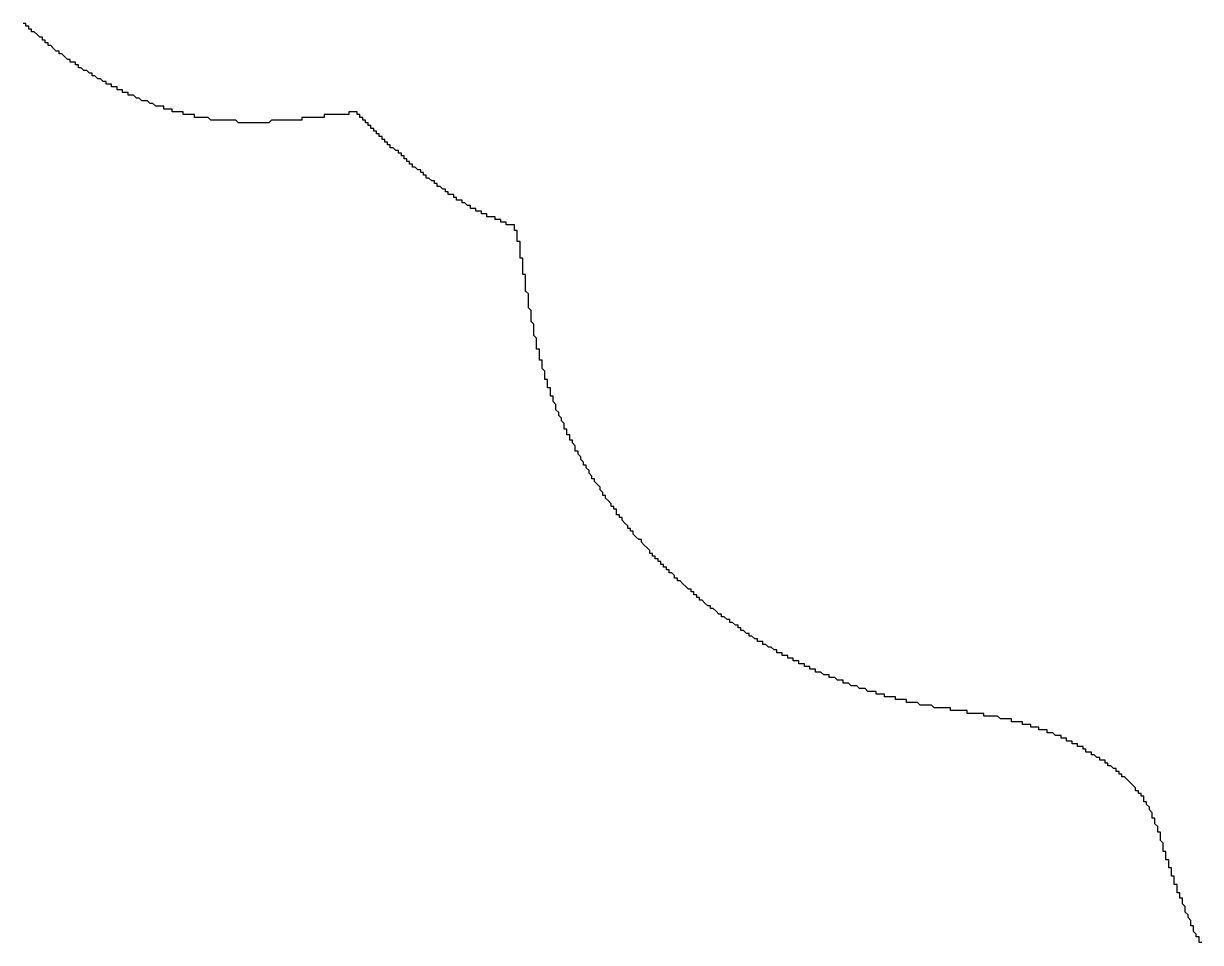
# Model space of a CAD drawing. Header units: millimetres. Extents: x 289 to 9778, y -894 to 6380.
# Drawn here: x 7134.431 to 7138.695, y -370.583 to -367.253 of the extents above; entities that cross this region are included whole.
import ezdxf

# ---------------------------------------------------------------- set-up
doc = ezdxf.new("R2010")
doc.units = ezdxf.units.MM

msp = doc.modelspace()

# ---------------------------------------------------------------- linework, layer by layer
for points in [[(7135.6401, -367.5725, 0), (7135.6301, -367.5725, 0), (7135.6301, -367.5725, 0), (7135.6301, -367.5725, 0), (7135.6301, -367.5725, 0), (7135.6301, -367.5725, 0), (7135.6301, -367.5725, 0), (7135.6301, -367.5725, 0), (7135.6301, -367.5725, 0), (7135.6301, -367.5725, 0), (7135.6301, -367.5725, 0), (7135.6301, -367.5725, 0), (7135.6301, -367.5725, 0), (7135.6301, -367.5725, 0), (7135.6301, -367.5725, 0), (7135.6301, -367.5725, 0), (7135.6201, -367.5725, 0), (7135.6201, -367.5725, 0), (7135.6201, -367.5725, 0), (7135.6201, -367.5725, 0), (7135.6201, -367.5725, 0), (7135.6201, -367.5725, 0), (7135.6201, -367.5725, 0), (7135.6201, -367.5725, 0), (7135.6201, -367.5725, 0), (7135.6101, -367.5725, 0), (7135.6101, -367.5725, 0), (7135.6101, -367.5825, 0), (7135.6101, -367.5825, 0), (7135.6101, -367.5825, 0), (7135.6101, -367.5825, 0), (7135.6101, -367.5825, 0), (7135.6001, -367.5825, 0), (7135.6001, -367.5825, 0), (7135.6001, -367.5825, 0), (7135.6001, -367.5825, 0), (7135.6001, -367.5825, 0), (7135.6001, -367.5825, 0), (7135.5901, -367.5825, 0), (7135.5901, -367.5825, 0), (7135.5901, -367.5825, 0), (7135.5901, -367.5825, 0), (7135.5901, -367.5825, 0), (7135.5801, -367.5825, 0), (7135.5801, -367.5825, 0), (7135.5801, -367.5825, 0), (7135.5801, -367.5825, 0), (7135.5701, -367.5825, 0), (7135.5701, -367.5825, 0), (7135.5701, -367.5825, 0), (7135.5701, -367.5825, 0), (7135.5601, -367.5825, 0), (7135.5601, -367.5825, 0), (7135.5601, -367.5825, 0), (7135.5601, -367.5825, 0), (7135.5501, -367.5825, 0), (7135.5501, -367.5825, 0), (7135.5501, -367.5825, 0), (7135.5501, -367.5825, 0), (7135.5401, -367.5825, 0), (7135.5401, -367.5825, 0), (7135.5401, -367.5825, 0), (7135.5401, -367.5825, 0), (7135.5301, -367.5825, 0), (7135.5301, -367.5825, 0), (7135.5301, -367.5825, 0), (7135.5301, -367.5825, 0), (7135.5201, -367.5825, 0), (7135.5201, -367.5925, 0), (7135.5201, -367.5925, 0), (7135.5101, -367.5925, 0), (7135.5101, -367.5925, 0), (7135.5101, -367.5925, 0), (7135.5001, -367.5925, 0), (7135.5001, -367.5925, 0), (7135.5001, -367.5925, 0), (7135.5001, -367.5925, 0), (7135.4901, -367.5925, 0), (7135.4901, -367.5925, 0), (7135.4901, -367.5925, 0), (7135.4801, -367.5925, 0), (7135.4801, -367.5925, 0), (7135.4801, -367.5925, 0), (7135.4701, -367.5925, 0), (7135.4701, -367.5925, 0), (7135.4701, -367.5925, 0), (7135.4601, -367.5925, 0), (7135.4601, -367.5925, 0), (7135.4601, -367.5925, 0), (7135.4501, -367.5925, 0), (7135.4501, -367.5925, 0), (7135.4501, -367.5925, 0), (7135.4401, -367.5925, 0), (7135.4401, -367.6025, 0), (7135.4401, -367.6025, 0), (7135.4301, -367.6025, 0), (7135.4301, -367.6025, 0), (7135.4301, -367.6025, 0), (7135.4201, -367.6025, 0), (7135.4201, -367.6025, 0), (7135.4101, -367.6025, 0), (7135.4101, -367.6025, 0), (7135.4101, -367.6025, 0), (7135.4001, -367.6025, 0), (7135.4001, -367.6025, 0), (7135.4001, -367.6025, 0), (7135.3901, -367.6025, 0), (7135.3901, -367.6025, 0), (7135.3801, -367.6025, 0), (7135.3801, -367.6025, 0), (7135.3801, -367.6025, 0), (7135.3701, -367.6025, 0), (7135.3701, -367.6025, 0), (7135.3701, -367.6025, 0), (7135.3601, -367.6025, 0), (7135.3601, -367.6025, 0), (7135.3501, -367.6025, 0), (7135.3501, -367.6025, 0), (7135.3501, -367.6025, 0), (7135.3401, -367.6025, 0), (7135.3401, -367.6025, 0), (7135.3301, -367.6025, 0), (7135.3301, -367.6025, 0), (7135.3301, -367.6025, 0), (7135.3201, -367.6125, 0), (7135.3201, -367.6125, 0), (7135.3101, -367.6125, 0), (7135.3101, -367.6125, 0), (7135.3101, -367.6125, 0), (7135.3001, -367.6125, 0), (7135.3001, -367.6125, 0), (7135.2901, -367.6125, 0), (7135.2901, -367.6125, 0), (7135.2801, -367.6125, 0), (7135.2801, -367.6125, 0), (7135.2801, -367.6125, 0), (7135.2701, -367.6125, 0), (7135.2701, -367.6125, 0), (7135.2601, -367.6125, 0), (7135.2601, -367.6125, 0), (7135.2601, -367.6125, 0), (7135.2501, -367.6125, 0), (7135.2501, -367.6125, 0), (7135.2401, -367.6125, 0), (7135.2401, -367.6125, 0), (7135.2301, -367.6125, 0), (7135.2301, -367.6125, 0), (7135.2201, -367.6125, 0), (7135.2201, -367.6125, 0), (7135.2201, -367.6125, 0), (7135.2101, -367.6125, 0), (7135.2101, -367.6125, 0), (7135.2001, -367.6025, 0), (7135.2001, -367.6025, 0), (7135.1901, -367.6025, 0), (7135.1901, -367.6025, 0), (7135.1801, -367.6025, 0), (7135.1801, -367.6025, 0), (7135.1801, -367.6025, 0), (7135.1701, -367.6025, 0), (7135.1701, -367.6025, 0), (7135.1601, -367.6025, 0), (7135.1601, -367.6025, 0), (7135.1501, -367.6025, 0), (7135.1501, -367.6025, 0), (7135.1401, -367.6025, 0), (7135.1401, -367.6025, 0), (7135.1301, -367.6025, 0), (7135.1301, -367.6025, 0), (7135.1301, -367.6025, 0), (7135.1201, -367.6025, 0), (7135.1201, -367.6025, 0), (7135.1101, -367.6025, 0), (7135.1101, -367.6025, 0), (7135.1001, -367.5925, 0), (7135.1001, -367.5925, 0), (7135.0901, -367.5925, 0), (7135.0901, -367.5925, 0), (7135.0801, -367.5925, 0), (7135.0801, -367.5925, 0), (7135.0701, -367.5925, 0), (7135.0701, -367.5925, 0), (7135.0701, -367.5925, 0), (7135.0601, -367.5925, 0), (7135.0601, -367.5925, 0), (7135.0501, -367.5925, 0), (7135.0501, -367.5825, 0), (7135.0401, -367.5825, 0), (7135.0401, -367.5825, 0), (7135.0301, -367.5825, 0), (7135.0301, -367.5825, 0), (7135.0201, -367.5825, 0), (7135.0201, -367.5825, 0), (7135.0201, -367.5825, 0), (7135.0101, -367.5825, 0), (7135.0101, -367.5725, 0), (7135.0001, -367.5725, 0), (7135.0001, -367.5725, 0), (7134.9901, -367.5725, 0), (7134.9901, -367.5725, 0), (7134.9801, -367.5725, 0), (7134.9801, -367.5725, 0), (7134.9701, -367.5725, 0), (7134.9701, -367.5625, 0), (7134.9601, -367.5625, 0), (7134.9601, -367.5625, 0), (7134.9601, -367.5625, 0), (7134.9501, -367.5625, 0), (7134.9501, -367.5625, 0), (7134.9401, -367.5625, 0), (7134.9401, -367.5525, 0), (7134.9301, -367.5525, 0), (7134.9301, -367.5525, 0), (7134.9201, -367.5525, 0), (7134.9201, -367.5525, 0), (7134.9101, -367.5525, 0), (7134.9101, -367.5525, 0), (7134.9001, -367.5425, 0), (7134.9001, -367.5425, 0), (7134.9001, -367.5425, 0), (7134.8901, -367.5425, 0), (7134.8901, -367.5425, 0), (7134.8801, -367.5325, 0), (7134.8801, -367.5325, 0), (7134.8701, -367.5325, 0), (7134.8701, -367.5325, 0), (7134.8601, -367.5325, 0), (7134.8601, -367.5325, 0), (7134.8501, -367.5225, 0), (7134.8501, -367.5225, 0), (7134.8401, -367.5225, 0), (7134.8401, -367.5225, 0), (7134.8401, -367.5225, 0), (7134.8301, -367.5125, 0), (7134.8301, -367.5125, 0), (7134.8201, -367.5125, 0), (7134.8201, -367.5125, 0), (7134.8101, -367.5125, 0), (7134.8101, -367.5025, 0), (7134.8001, -367.5025, 0), (7134.8001, -367.5025, 0), (7134.7901, -367.5025, 0), (7134.7901, -367.5025, 0), (7134.7901, -367.4925, 0), (7134.7801, -367.4925, 0), (7134.7801, -367.4925, 0), (7134.7701, -367.4925, 0), (7134.7701, -367.4825, 0), (7134.7601, -367.4825, 0), (7134.7601, -367.4825, 0), (7134.7501, -367.4825, 0), (7134.7501, -367.4725, 0), (7134.7401, -367.4725, 0), (7134.7401, -367.4725, 0), (7134.7301, -367.4725, 0), (7134.7301, -367.4625, 0), (7134.7301, -367.4625, 0), (7134.7201, -367.4625, 0), (7134.7201, -367.4625, 0), (7134.7101, -367.4525, 0), (7134.7101, -367.4525, 0), (7134.7001, -367.4525, 0), (7134.7001, -367.4525, 0), (7134.6901, -367.4425, 0), (7134.6901, -367.4425, 0), (7134.6801, -367.4425, 0), (7134.6801, -367.4425, 0), (7134.6801, -367.4325, 0), (7134.6701, -367.4325, 0), (7134.6701, -367.4325, 0), (7134.6601, -367.4225, 0), (7134.6601, -367.4225, 0), (7134.6501, -367.4225, 0), (7134.6501, -367.4225, 0), (7134.6401, -367.4125, 0), (7134.6401, -367.4125, 0), (7134.6301, -367.4125, 0), (7134.6301, -367.4025, 0), (7134.6301, -367.4025, 0), (7134.6201, -367.4025, 0), (7134.6201, -367.3925, 0), (7134.6101, -367.3925, 0), (7134.6101, -367.3925, 0), (7134.6001, -367.3925, 0), (7134.6001, -367.3825, 0), (7134.5901, -367.3825, 0), (7134.5901, -367.3825, 0), (7134.5801, -367.3725, 0), (7134.5801, -367.3725, 0), (7134.5801, -367.3725, 0), (7134.5701, -367.3625, 0), (7134.5701, -367.3625, 0), (7134.5601, -367.3625, 0), (7134.5601, -367.3525, 0), (7134.5501, -367.3525, 0), (7134.5501, -367.3525, 0), (7134.5401, -367.3425, 0), (7134.5401, -367.3425, 0), (7134.5401, -367.3425, 0), (7134.5301, -367.3325, 0), (7134.5301, -367.3325, 0), (7134.5201, -367.3325, 0), (7134.5201, -367.3225, 0), (7134.5101, -367.3225, 0), (7134.5101, -367.3125, 0), (7134.5001, -367.3125, 0), (7134.5001, -367.3125, 0), (7134.5001, -367.3025, 0), (7134.4901, -367.3025, 0), (7134.4901, -367.3025, 0), (7134.4801, -367.2925, 0), (7134.4801, -367.2925, 0), (7134.4701, -367.2825, 0), (7134.4701, -367.2825, 0), (7134.4601, -367.2825, 0), (7134.4601, -367.2725, 0), (7134.4601, -367.2725, 0), (7134.4501, -367.2725, 0), (7134.4501, -367.2625, 0), (7134.4401, -367.2625, 0), (7134.4401, -367.2525, 0), (7134.4301, -367.2525, 0)], [(7136.2101, -367.9925, 0), (7136.2101, -367.9925, 0), (7136.2101, -367.9925, 0), (7136.2101, -367.9925, 0), (7136.2101, -367.9925, 0), (7136.2101, -367.9925, 0), (7136.2101, -367.9925, 0), (7136.2101, -367.9925, 0), (7136.2101, -367.9925, 0), (7136.2101, -367.9925, 0), (7136.2101, -367.9925, 0), (7136.2101, -367.9925, 0), (7136.2101, -367.9825, 0), (7136.2101, -367.9825, 0), (7136.2001, -367.9825, 0), (7136.2001, -367.9825, 0), (7136.2001, -367.9825, 0), (7136.2001, -367.9825, 0), (7136.2001, -367.9825, 0), (7136.2001, -367.9825, 0), (7136.2001, -367.9825, 0), (7136.2001, -367.9825, 0), (7136.2001, -367.9825, 0), (7136.2001, -367.9825, 0), (7136.2001, -367.9825, 0), (7136.2001, -367.9825, 0), (7136.2001, -367.9825, 0), (7136.2001, -367.9825, 0), (7136.2001, -367.9825, 0), (7136.2001, -367.9825, 0), (7136.2001, -367.9825, 0), (7136.1901, -367.9825, 0), (7136.1901, -367.9825, 0), (7136.1901, -367.9825, 0), (7136.1901, -367.9825, 0), (7136.1901, -367.9825, 0), (7136.1901, -367.9825, 0), (7136.1901, -367.9825, 0), (7136.1901, -367.9825, 0), (7136.1901, -367.9825, 0), (7136.1901, -367.9825, 0), (7136.1901, -367.9825, 0), (7136.1901, -367.9825, 0), (7136.1801, -367.9825, 0), (7136.1801, -367.9725, 0), (7136.1801, -367.9725, 0), (7136.1801, -367.9725, 0), (7136.1801, -367.9725, 0), (7136.1801, -367.9725, 0), (7136.1801, -367.9725, 0), (7136.1801, -367.9725, 0), (7136.1801, -367.9725, 0), (7136.1801, -367.9725, 0), (7136.1701, -367.9725, 0), (7136.1701, -367.9725, 0), (7136.1701, -367.9725, 0), (7136.1701, -367.9725, 0), (7136.1701, -367.9725, 0), (7136.1701, -367.9725, 0), (7136.1701, -367.9725, 0), (7136.1701, -367.9725, 0), (7136.1601, -367.9725, 0), (7136.1601, -367.9725, 0), (7136.1601, -367.9725, 0), (7136.1601, -367.9725, 0), (7136.1601, -367.9625, 0), (7136.1601, -367.9625, 0), (7136.1601, -367.9625, 0), (7136.1601, -367.9625, 0), (7136.1501, -367.9625, 0), (7136.1501, -367.9625, 0), (7136.1501, -367.9625, 0), (7136.1501, -367.9625, 0), (7136.1501, -367.9625, 0), (7136.1501, -367.9625, 0), (7136.1501, -367.9625, 0), (7136.1401, -367.9625, 0), (7136.1401, -367.9625, 0), (7136.1401, -367.9625, 0), (7136.1401, -367.9625, 0), (7136.1401, -367.9625, 0), (7136.1401, -367.9525, 0), (7136.1301, -367.9525, 0), (7136.1301, -367.9525, 0), (7136.1301, -367.9525, 0), (7136.1301, -367.9525, 0), (7136.1301, -367.9525, 0), (7136.1301, -367.9525, 0), (7136.1201, -367.9525, 0), (7136.1201, -367.9525, 0), (7136.1201, -367.9525, 0), (7136.1201, -367.9525, 0), (7136.1201, -367.9525, 0), (7136.1201, -367.9525, 0), (7136.1101, -367.9525, 0), (7136.1101, -367.9425, 0), (7136.1101, -367.9425, 0), (7136.1101, -367.9425, 0), (7136.1101, -367.9425, 0), (7136.1101, -367.9425, 0), (7136.1001, -367.9425, 0), (7136.1001, -367.9425, 0), (7136.1001, -367.9425, 0), (7136.1001, -367.9425, 0), (7136.1001, -367.9425, 0), (7136.0901, -367.9425, 0), (7136.0901, -367.9425, 0), (7136.0901, -367.9325, 0), (7136.0901, -367.9325, 0), (7136.0901, -367.9325, 0), (7136.0901, -367.9325, 0), (7136.0801, -367.9325, 0), (7136.0801, -367.9325, 0), (7136.0801, -367.9325, 0), (7136.0801, -367.9325, 0), (7136.0801, -367.9325, 0), (7136.0701, -367.9325, 0), (7136.0701, -367.9225, 0), (7136.0701, -367.9225, 0), (7136.0701, -367.9225, 0), (7136.0701, -367.9225, 0), (7136.0601, -367.9225, 0), (7136.0601, -367.9225, 0), (7136.0601, -367.9225, 0), (7136.0601, -367.9225, 0), (7136.0601, -367.9225, 0), (7136.0501, -367.9225, 0), (7136.0501, -367.9125, 0), (7136.0501, -367.9125, 0), (7136.0501, -367.9125, 0), (7136.0501, -367.9125, 0), (7136.0401, -367.9125, 0), (7136.0401, -367.9125, 0), (7136.0401, -367.9125, 0), (7136.0401, -367.9125, 0), (7136.0401, -367.9125, 0), (7136.0301, -367.9025, 0), (7136.0301, -367.9025, 0), (7136.0301, -367.9025, 0), (7136.0301, -367.9025, 0), (7136.0301, -367.9025, 0), (7136.0301, -367.9025, 0), (7136.0201, -367.9025, 0), (7136.0201, -367.9025, 0), (7136.0201, -367.9025, 0), (7136.0201, -367.8925, 0), (7136.0201, -367.8925, 0), (7136.0101, -367.8925, 0), (7136.0101, -367.8925, 0), (7136.0101, -367.8925, 0), (7136.0101, -367.8925, 0), (7136.0101, -367.8925, 0), (7136.0001, -367.8925, 0), (7136.0001, -367.8825, 0), (7136.0001, -367.8825, 0), (7136.0001, -367.8825, 0), (7136.0001, -367.8825, 0), (7136.0001, -367.8825, 0), (7135.9901, -367.8825, 0), (7135.9901, -367.8825, 0), (7135.9901, -367.8825, 0), (7135.9901, -367.8825, 0), (7135.9901, -367.8725, 0), (7135.9801, -367.8725, 0), (7135.9801, -367.8725, 0), (7135.9801, -367.8725, 0), (7135.9801, -367.8725, 0), (7135.9801, -367.8725, 0), (7135.9701, -367.8725, 0), (7135.9701, -367.8725, 0), (7135.9701, -367.8625, 0), (7135.9701, -367.8625, 0), (7135.9701, -367.8625, 0), (7135.9701, -367.8625, 0), (7135.9601, -367.8625, 0), (7135.9601, -367.8625, 0), (7135.9601, -367.8625, 0), (7135.9601, -367.8625, 0), (7135.9601, -367.8525, 0), (7135.9501, -367.8525, 0), (7135.9501, -367.8525, 0), (7135.9501, -367.8525, 0), (7135.9501, -367.8525, 0), (7135.9501, -367.8525, 0), (7135.9501, -367.8525, 0), (7135.9401, -367.8425, 0), (7135.9401, -367.8425, 0), (7135.9401, -367.8425, 0), (7135.9401, -367.8425, 0), (7135.9401, -367.8425, 0), (7135.9401, -367.8425, 0), (7135.9301, -367.8425, 0), (7135.9301, -367.8425, 0), (7135.9301, -367.8325, 0), (7135.9301, -367.8325, 0), (7135.9301, -367.8325, 0), (7135.9201, -367.8325, 0), (7135.9201, -367.8325, 0), (7135.9201, -367.8325, 0), (7135.9201, -367.8325, 0), (7135.9201, -367.8325, 0), (7135.9201, -367.8225, 0), (7135.9101, -367.8225, 0), (7135.9101, -367.8225, 0), (7135.9101, -367.8225, 0), (7135.9101, -367.8225, 0), (7135.9101, -367.8225, 0), (7135.9101, -367.8225, 0), (7135.9001, -367.8125, 0), (7135.9001, -367.8125, 0), (7135.9001, -367.8125, 0), (7135.9001, -367.8125, 0), (7135.9001, -367.8125, 0), (7135.9001, -367.8125, 0), (7135.8901, -367.8125, 0), (7135.8901, -367.8125, 0), (7135.8901, -367.8025, 0), (7135.8901, -367.8025, 0), (7135.8901, -367.8025, 0), (7135.8901, -367.8025, 0), (7135.8801, -367.8025, 0), (7135.8801, -367.8025, 0), (7135.8801, -367.8025, 0), (7135.8801, -367.7925, 0), (7135.8801, -367.7925, 0), (7135.8801, -367.7925, 0), (7135.8701, -367.7925, 0), (7135.8701, -367.7925, 0), (7135.8701, -367.7925, 0), (7135.8701, -367.7925, 0), (7135.8701, -367.7825, 0), (7135.8701, -367.7825, 0), (7135.8601, -367.7825, 0), (7135.8601, -367.7825, 0), (7135.8601, -367.7825, 0), (7135.8601, -367.7825, 0), (7135.8601, -367.7825, 0), (7135.8601, -367.7825, 0), (7135.8501, -367.7725, 0), (7135.8501, -367.7725, 0), (7135.8501, -367.7725, 0), (7135.8501, -367.7725, 0), (7135.8501, -367.7725, 0), (7135.8501, -367.7725, 0), (7135.8401, -367.7725, 0), (7135.8401, -367.7625, 0), (7135.8401, -367.7625, 0), (7135.8401, -367.7625, 0), (7135.8401, -367.7625, 0), (7135.8401, -367.7625, 0), (7135.8301, -367.7625, 0), (7135.8301, -367.7625, 0), (7135.8301, -367.7625, 0), (7135.8301, -367.7525, 0), (7135.8301, -367.7525, 0), (7135.8301, -367.7525, 0), (7135.8301, -367.7525, 0), (7135.8201, -367.7525, 0), (7135.8201, -367.7525, 0), (7135.8201, -367.7525, 0), (7135.8201, -367.7425, 0), (7135.8201, -367.7425, 0), (7135.8201, -367.7425, 0), (7135.8101, -367.7425, 0), (7135.8101, -367.7425, 0), (7135.8101, -367.7425, 0), (7135.8101, -367.7425, 0), (7135.8101, -367.7325, 0), (7135.8101, -367.7325, 0), (7135.8101, -367.7325, 0), (7135.8001, -367.7325, 0), (7135.8001, -367.7325, 0), (7135.8001, -367.7325, 0), (7135.8001, -367.7325, 0), (7135.8001, -367.7325, 0), (7135.8001, -367.7225, 0), (7135.7901, -367.7225, 0), (7135.7901, -367.7225, 0), (7135.7901, -367.7225, 0), (7135.7901, -367.7225, 0), (7135.7901, -367.7225, 0), (7135.7901, -367.7225, 0), (7135.7901, -367.7125, 0), (7135.7801, -367.7125, 0), (7135.7801, -367.7125, 0), (7135.7801, -367.7125, 0), (7135.7801, -367.7125, 0), (7135.7801, -367.7125, 0), (7135.7801, -367.7125, 0), (7135.7801, -367.7125, 0), (7135.7701, -367.7025, 0), (7135.7701, -367.7025, 0), (7135.7701, -367.7025, 0), (7135.7701, -367.7025, 0), (7135.7701, -367.7025, 0), (7135.7701, -367.7025, 0), (7135.7701, -367.7025, 0), (7135.7601, -367.7025, 0), (7135.7601, -367.6925, 0), (7135.7601, -367.6925, 0), (7135.7601, -367.6925, 0), (7135.7601, -367.6925, 0), (7135.7601, -367.6925, 0), (7135.7601, -367.6925, 0), (7135.7501, -367.6925, 0), (7135.7501, -367.6925, 0), (7135.7501, -367.6825, 0), (7135.7501, -367.6825, 0), (7135.7501, -367.6825, 0), (7135.7501, -367.6825, 0), (7135.7501, -367.6825, 0), (7135.7501, -367.6825, 0), (7135.7401, -367.6825, 0), (7135.7401, -367.6825, 0), (7135.7401, -367.6725, 0), (7135.7401, -367.6725, 0), (7135.7401, -367.6725, 0), (7135.7401, -367.6725, 0), (7135.7401, -367.6725, 0), (7135.7301, -367.6725, 0), (7135.7301, -367.6725, 0), (7135.7301, -367.6725, 0), (7135.7301, -367.6625, 0), (7135.7301, -367.6625, 0), (7135.7301, -367.6625, 0), (7135.7301, -367.6625, 0), (7135.7301, -367.6625, 0), (7135.7201, -367.6625, 0), (7135.7201, -367.6625, 0), (7135.7201, -367.6625, 0), (7135.7201, -367.6525, 0), (7135.7201, -367.6525, 0), (7135.7201, -367.6525, 0), (7135.7201, -367.6525, 0), (7135.7201, -367.6525, 0), (7135.7201, -367.6525, 0), (7135.7101, -367.6525, 0), (7135.7101, -367.6525, 0), (7135.7101, -367.6525, 0), (7135.7101, -367.6425, 0), (7135.7101, -367.6425, 0), (7135.7101, -367.6425, 0), (7135.7101, -367.6425, 0), (7135.7101, -367.6425, 0), (7135.7001, -367.6425, 0), (7135.7001, -367.6425, 0), (7135.7001, -367.6425, 0), (7135.7001, -367.6425, 0), (7135.7001, -367.6325, 0), (7135.7001, -367.6325, 0), (7135.7001, -367.6325, 0), (7135.7001, -367.6325, 0), (7135.7001, -367.6325, 0), (7135.6901, -367.6325, 0), (7135.6901, -367.6325, 0), (7135.6901, -367.6325, 0), (7135.6901, -367.6325, 0), (7135.6901, -367.6325, 0), (7135.6901, -367.6225, 0), (7135.6901, -367.6225, 0), (7135.6901, -367.6225, 0), (7135.6901, -367.6225, 0), (7135.6901, -367.6225, 0), (7135.6801, -367.6225, 0), (7135.6801, -367.6225, 0), (7135.6801, -367.6225, 0), (7135.6801, -367.6225, 0), (7135.6801, -367.6225, 0), (7135.6801, -367.6225, 0), (7135.6801, -367.6125, 0), (7135.6801, -367.6125, 0), (7135.6801, -367.6125, 0), (7135.6801, -367.6125, 0), (7135.6801, -367.6125, 0), (7135.6701, -367.6125, 0), (7135.6701, -367.6125, 0), (7135.6701, -367.6125, 0), (7135.6701, -367.6125, 0), (7135.6701, -367.6125, 0), (7135.6701, -367.6125, 0), (7135.6701, -367.6025, 0), (7135.6701, -367.6025, 0), (7135.6701, -367.6025, 0), (7135.6701, -367.6025, 0), (7135.6701, -367.6025, 0), (7135.6701, -367.6025, 0), (7135.6601, -367.6025, 0), (7135.6601, -367.6025, 0), (7135.6601, -367.6025, 0), (7135.6601, -367.6025, 0), (7135.6601, -367.6025, 0), (7135.6601, -367.6025, 0), (7135.6601, -367.6025, 0), (7135.6601, -367.6025, 0), (7135.6601, -367.5925, 0), (7135.6601, -367.5925, 0), (7135.6601, -367.5925, 0), (7135.6601, -367.5925, 0), (7135.6601, -367.5925, 0), (7135.6601, -367.5925, 0), (7135.6501, -367.5925, 0), (7135.6501, -367.5925, 0), (7135.6501, -367.5925, 0), (7135.6501, -367.5925, 0), (7135.6501, -367.5925, 0), (7135.6501, -367.5925, 0), (7135.6501, -367.5925, 0), (7135.6501, -367.5925, 0), (7135.6501, -367.5925, 0), (7135.6501, -367.5925, 0), (7135.6501, -367.5925, 0), (7135.6501, -367.5925, 0), (7135.6501, -367.5825, 0), (7135.6501, -367.5825, 0), (7135.6501, -367.5825, 0), (7135.6501, -367.5825, 0), (7135.6501, -367.5825, 0), (7135.6401, -367.5825, 0), (7135.6401, -367.5825, 0), (7135.6401, -367.5825, 0), (7135.6401, -367.5825, 0), (7135.6401, -367.5825, 0), (7135.6401, -367.5825, 0), (7135.6401, -367.5825, 0), (7135.6401, -367.5825, 0), (7135.6401, -367.5825, 0), (7135.6401, -367.5825, 0), (7135.6401, -367.5825, 0), (7135.6401, -367.5825, 0), (7135.6401, -367.5825, 0), (7135.6401, -367.5825, 0), (7135.6401, -367.5825, 0), (7135.6401, -367.5825, 0), (7135.6401, -367.5825, 0), (7135.6401, -367.5825, 0), (7135.6401, -367.5825, 0), (7135.6401, -367.5825, 0), (7135.6401, -367.5825, 0), (7135.6401, -367.5825, 0), (7135.6401, -367.5825, 0), (7135.6401, -367.5825, 0), (7135.6401, -367.5825, 0), (7135.6401, -367.5825, 0), (7135.6401, -367.5825, 0), (7135.6401, -367.5825, 0), (7135.6401, -367.5825, 0), (7135.6401, -367.5825, 0), (7135.6401, -367.5725, 0)], [(7138.7001, -370.5825, 0), (7138.6901, -370.5825, 0), (7138.6901, -370.5725, 0), (7138.6901, -370.5725, 0), (7138.6901, -370.5625, 0), (7138.6801, -370.5625, 0), (7138.6801, -370.5525, 0), (7138.6801, -370.5525, 0), (7138.6701, -370.5425, 0), (7138.6701, -370.5325, 0), (7138.6701, -370.5325, 0), (7138.6701, -370.5225, 0), (7138.6601, -370.5225, 0), (7138.6601, -370.5125, 0), (7138.6601, -370.5125, 0), (7138.6601, -370.5025, 0), (7138.6601, -370.5025, 0), (7138.6501, -370.4925, 0), (7138.6501, -370.4925, 0), (7138.6501, -370.4825, 0), (7138.6501, -370.4825, 0), (7138.6401, -370.4725, 0), (7138.6401, -370.4725, 0), (7138.6401, -370.4625, 0), (7138.6401, -370.4525, 0), (7138.6401, -370.4525, 0), (7138.6301, -370.4425, 0), (7138.6301, -370.4425, 0), (7138.6301, -370.4325, 0), (7138.6301, -370.4325, 0), (7138.6301, -370.4225, 0), (7138.6201, -370.4225, 0), (7138.6201, -370.4125, 0), (7138.6201, -370.4125, 0), (7138.6201, -370.4125, 0), (7138.6201, -370.4025, 0), (7138.6101, -370.4025, 0), (7138.6101, -370.3925, 0), (7138.6101, -370.3925, 0), (7138.6101, -370.3825, 0), (7138.6101, -370.3825, 0), (7138.6101, -370.3725, 0), (7138.6001, -370.3725, 0), (7138.6001, -370.3625, 0), (7138.6001, -370.3625, 0), (7138.6001, -370.3525, 0), (7138.6001, -370.3525, 0), (7138.6001, -370.3425, 0), (7138.5901, -370.3425, 0), (7138.5901, -370.3425, 0), (7138.5901, -370.3325, 0), (7138.5901, -370.3325, 0), (7138.5901, -370.3225, 0), (7138.5901, -370.3225, 0), (7138.5901, -370.3125, 0), (7138.5801, -370.3125, 0), (7138.5801, -370.3125, 0), (7138.5801, -370.3025, 0), (7138.5801, -370.3025, 0), (7138.5801, -370.2925, 0), (7138.5801, -370.2925, 0), (7138.5801, -370.2825, 0), (7138.5801, -370.2825, 0), (7138.5701, -370.2825, 0), (7138.5701, -370.2725, 0), (7138.5701, -370.2725, 0), (7138.5701, -370.2625, 0), (7138.5701, -370.2625, 0), (7138.5701, -370.2625, 0), (7138.5701, -370.2525, 0), (7138.5701, -370.2525, 0), (7138.5601, -370.2525, 0), (7138.5601, -370.2425, 0), (7138.5601, -370.2425, 0), (7138.5601, -370.2325, 0), (7138.5601, -370.2325, 0), (7138.5601, -370.2325, 0), (7138.5601, -370.2225, 0), (7138.5601, -370.2225, 0), (7138.5601, -370.2225, 0), (7138.5501, -370.2125, 0), (7138.5501, -370.2125, 0), (7138.5501, -370.2125, 0), (7138.5501, -370.2025, 0), (7138.5501, -370.2025, 0), (7138.5501, -370.2025, 0), (7138.5501, -370.1925, 0), (7138.5501, -370.1925, 0), (7138.5501, -370.1925, 0), (7138.5501, -370.1825, 0), (7138.5401, -370.1825, 0), (7138.5401, -370.1825, 0), (7138.5401, -370.1825, 0), (7138.5401, -370.1725, 0), (7138.5401, -370.1725, 0), (7138.5401, -370.1725, 0), (7138.5401, -370.1625, 0), (7138.5401, -370.1625, 0), (7138.5401, -370.1625, 0), (7138.5401, -370.1625, 0), (7138.5301, -370.1525, 0), (7138.5301, -370.1525, 0), (7138.5301, -370.1525, 0), (7138.5301, -370.1425, 0), (7138.5301, -370.1425, 0), (7138.5301, -370.1425, 0), (7138.5301, -370.1425, 0), (7138.5301, -370.1325, 0), (7138.5301, -370.1325, 0), (7138.5301, -370.1325, 0), (7138.5201, -370.1325, 0), (7138.5201, -370.1225, 0), (7138.5201, -370.1225, 0), (7138.5201, -370.1225, 0), (7138.5201, -370.1225, 0), (7138.5201, -370.1225, 0), (7138.5201, -370.1125, 0), (7138.5201, -370.1125, 0), (7138.5201, -370.1125, 0), (7138.5201, -370.1125, 0), (7138.5101, -370.1025, 0), (7138.5101, -370.1025, 0), (7138.5101, -370.1025, 0), (7138.5101, -370.1025, 0), (7138.5101, -370.1025, 0), (7138.5101, -370.0925, 0), (7138.5101, -370.0925, 0), (7138.5101, -370.0925, 0), (7138.5101, -370.0925, 0), (7138.5101, -370.0925, 0), (7138.5001, -370.0825, 0), (7138.5001, -370.0825, 0), (7138.5001, -370.0825, 0), (7138.5001, -370.0825, 0), (7138.5001, -370.0825, 0), (7138.5001, -370.0725, 0), (7138.5001, -370.0725, 0), (7138.5001, -370.0725, 0), (7138.5001, -370.0725, 0), (7138.4901, -370.0725, 0), (7138.4901, -370.0625, 0), (7138.4901, -370.0625, 0), (7138.4901, -370.0625, 0), (7138.4901, -370.0625, 0), (7138.4901, -370.0625, 0), (7138.4901, -370.0625, 0), (7138.4901, -370.0525, 0), (7138.4901, -370.0525, 0), (7138.4801, -370.0525, 0), (7138.4801, -370.0525, 0), (7138.4801, -370.0525, 0), (7138.4801, -370.0525, 0), (7138.4801, -370.0425, 0), (7138.4801, -370.0425, 0), (7138.4801, -370.0425, 0), (7138.4701, -370.0425, 0), (7138.4701, -370.0425, 0), (7138.4701, -370.0325, 0), (7138.4701, -370.0325, 0), (7138.4701, -370.0325, 0), (7138.4701, -370.0325, 0), (7138.4701, -370.0325, 0), (7138.4601, -370.0325, 0), (7138.4601, -370.0225, 0), (7138.4601, -370.0225, 0), (7138.4601, -370.0225, 0), (7138.4601, -370.0225, 0), (7138.4601, -370.0225, 0), (7138.4501, -370.0125, 0), (7138.4501, -370.0125, 0), (7138.4501, -370.0125, 0), (7138.4501, -370.0125, 0), (7138.4501, -370.0125, 0), (7138.4401, -370.0025, 0), (7138.4401, -370.0025, 0), (7138.4401, -370.0025, 0), (7138.4401, -370.0025, 0), (7138.4401, -370.0025, 0), (7138.4301, -369.9925, 0), (7138.4301, -369.9925, 0), (7138.4301, -369.9925, 0), (7138.4301, -369.9925, 0), (7138.4301, -369.9925, 0), (7138.4201, -369.9825, 0), (7138.4201, -369.9825, 0), (7138.4201, -369.9825, 0), (7138.4201, -369.9825, 0), (7138.4101, -369.9825, 0), (7138.4101, -369.9725, 0), (7138.4101, -369.9725, 0), (7138.4101, -369.9725, 0), (7138.4001, -369.9725, 0), (7138.4001, -369.9725, 0), (7138.4001, -369.9625, 0), (7138.4001, -369.9625, 0), (7138.4001, -369.9625, 0), (7138.3901, -369.9625, 0), (7138.3901, -369.9625, 0), (7138.3901, -369.9525, 0), (7138.3801, -369.9525, 0), (7138.3801, -369.9525, 0), (7138.3801, -369.9525, 0), (7138.3801, -369.9525, 0), (7138.3701, -369.9425, 0), (7138.3701, -369.9425, 0), (7138.3701, -369.9425, 0), (7138.3701, -369.9425, 0), (7138.3601, -369.9425, 0), (7138.3601, -369.9325, 0), (7138.3601, -369.9325, 0), (7138.3601, -369.9325, 0), (7138.3501, -369.9325, 0), (7138.3501, -369.9325, 0), (7138.3501, -369.9225, 0), (7138.3401, -369.9225, 0), (7138.3401, -369.9225, 0), (7138.3401, -369.9225, 0), (7138.3401, -369.9225, 0), (7138.3301, -369.9225, 0), (7138.3301, -369.9125, 0), (7138.3301, -369.9125, 0), (7138.3201, -369.9125, 0), (7138.3201, -369.9125, 0), (7138.3201, -369.9125, 0), (7138.3101, -369.9025, 0), (7138.3101, -369.9025, 0), (7138.3101, -369.9025, 0), (7138.3101, -369.9025, 0), (7138.3001, -369.9025, 0), (7138.3001, -369.8925, 0), (7138.3001, -369.8925, 0), (7138.2901, -369.8925, 0), (7138.2901, -369.8925, 0), (7138.2901, -369.8925, 0), (7138.2801, -369.8925, 0), (7138.2801, -369.8825, 0), (7138.2801, -369.8825, 0), (7138.2801, -369.8825, 0), (7138.2701, -369.8825, 0), (7138.2701, -369.8825, 0), (7138.2701, -369.8725, 0), (7138.2601, -369.8725, 0), (7138.2601, -369.8725, 0), (7138.2601, -369.8725, 0), (7138.2501, -369.8725, 0), (7138.2501, -369.8725, 0), (7138.2501, -369.8625, 0), (7138.2401, -369.8625, 0), (7138.2401, -369.8625, 0), (7138.2401, -369.8625, 0), (7138.2301, -369.8625, 0), (7138.2301, -369.8625, 0), (7138.2301, -369.8525, 0), (7138.2201, -369.8525, 0), (7138.2201, -369.8525, 0), (7138.2201, -369.8525, 0), (7138.2101, -369.8525, 0), (7138.2101, -369.8525, 0), (7138.2101, -369.8525, 0), (7138.2101, -369.8425, 0), (7138.2001, -369.8425, 0), (7138.2001, -369.8425, 0), (7138.2001, -369.8425, 0), (7138.1901, -369.8425, 0), (7138.1901, -369.8425, 0), (7138.1901, -369.8325, 0), (7138.1801, -369.8325, 0), (7138.1801, -369.8325, 0), (7138.1801, -369.8325, 0), (7138.1701, -369.8325, 0), (7138.1701, -369.8325, 0), (7138.1701, -369.8325, 0), (7138.1601, -369.8225, 0), (7138.1601, -369.8225, 0), (7138.1601, -369.8225, 0), (7138.1501, -369.8225, 0), (7138.1501, -369.8225, 0), (7138.1501, -369.8225, 0), (7138.1401, -369.8225, 0), (7138.1401, -369.8225, 0), (7138.1401, -369.8125, 0), (7138.1401, -369.8125, 0), (7138.1301, -369.8125, 0), (7138.1301, -369.8125, 0), (7138.1301, -369.8125, 0), (7138.1201, -369.8125, 0), (7138.1201, -369.8125, 0), (7138.1201, -369.8125, 0), (7138.1101, -369.8125, 0), (7138.1101, -369.8025, 0), (7138.1101, -369.8025, 0), (7138.1001, -369.8025, 0), (7138.1001, -369.8025, 0), (7138.1001, -369.8025, 0), (7138.1001, -369.8025, 0), (7138.0901, -369.8025, 0), (7138.0901, -369.8025, 0), (7138.0901, -369.8025, 0), (7138.0801, -369.8025, 0), (7138.0801, -369.7925, 0), (7138.0801, -369.7925, 0), (7138.0701, -369.7925, 0), (7138.0701, -369.7925, 0), (7138.0701, -369.7925, 0), (7138.0701, -369.7925, 0), (7138.0601, -369.7925, 0), (7138.0601, -369.7925, 0), (7138.0601, -369.7925, 0), (7138.0501, -369.7925, 0), (7138.0501, -369.7925, 0), (7138.0501, -369.7825, 0), (7138.0401, -369.7825, 0), (7138.0401, -369.7825, 0), (7138.0401, -369.7825, 0), (7138.0401, -369.7825, 0), (7138.0301, -369.7825, 0), (7138.0301, -369.7825, 0), (7138.0301, -369.7825, 0), (7138.0201, -369.7825, 0), (7138.0201, -369.7825, 0), (7138.0201, -369.7825, 0), (7138.0201, -369.7825, 0), (7138.0101, -369.7825, 0), (7138.0101, -369.7725, 0), (7138.0101, -369.7725, 0), (7138.0001, -369.7725, 0), (7138.0001, -369.7725, 0), (7138.0001, -369.7725, 0), (7137.9901, -369.7725, 0), (7137.9901, -369.7725, 0), (7137.9901, -369.7725, 0), (7137.9901, -369.7725, 0), (7137.9801, -369.7725, 0), (7137.9801, -369.7725, 0), (7137.9801, -369.7725, 0), (7137.9701, -369.7725, 0), (7137.9701, -369.7725, 0), (7137.9701, -369.7725, 0), (7137.9601, -369.7625, 0), (7137.9601, -369.7625, 0), (7137.9601, -369.7625, 0), (7137.9601, -369.7625, 0), (7137.9501, -369.7625, 0), (7137.9501, -369.7625, 0), (7137.9501, -369.7625, 0), (7137.9401, -369.7625, 0), (7137.9401, -369.7625, 0), (7137.9401, -369.7625, 0), (7137.9301, -369.7625, 0), (7137.9301, -369.7625, 0), (7137.9301, -369.7625, 0), (7137.9201, -369.7625, 0), (7137.9201, -369.7625, 0), (7137.9201, -369.7625, 0), (7137.9101, -369.7625, 0), (7137.9101, -369.7525, 0), (7137.9101, -369.7525, 0), (7137.9101, -369.7525, 0), (7137.9001, -369.7525, 0), (7137.9001, -369.7525, 0), (7137.9001, -369.7525, 0), (7137.8901, -369.7525, 0), (7137.8901, -369.7525, 0), (7137.8901, -369.7525, 0), (7137.8801, -369.7525, 0), (7137.8801, -369.7525, 0), (7137.8801, -369.7525, 0), (7137.8701, -369.7525, 0), (7137.8701, -369.7525, 0), (7137.8701, -369.7525, 0), (7137.8601, -369.7525, 0), (7137.8601, -369.7525, 0), (7137.8601, -369.7525, 0), (7137.8501, -369.7525, 0), (7137.8501, -369.7425, 0), (7137.8501, -369.7425, 0), (7137.8401, -369.7425, 0), (7137.8401, -369.7425, 0), (7137.8401, -369.7425, 0), (7137.8301, -369.7425, 0), (7137.8301, -369.7425, 0), (7137.8201, -369.7425, 0), (7137.8201, -369.7425, 0), (7137.8201, -369.7425, 0), (7137.8101, -369.7425, 0), (7137.8101, -369.7425, 0), (7137.8101, -369.7425, 0), (7137.8001, -369.7425, 0), (7137.8001, -369.7425, 0), (7137.8001, -369.7425, 0), (7137.7901, -369.7425, 0), (7137.7901, -369.7425, 0), (7137.7901, -369.7325, 0), (7137.7801, -369.7325, 0), (7137.7801, -369.7325, 0), (7137.7701, -369.7325, 0), (7137.7701, -369.7325, 0), (7137.7701, -369.7325, 0), (7137.7601, -369.7325, 0), (7137.7601, -369.7325, 0), (7137.7601, -369.7325, 0), (7137.7501, -369.7325, 0), (7137.7501, -369.7325, 0), (7137.7401, -369.7325, 0), (7137.7401, -369.7325, 0), (7137.7401, -369.7325, 0), (7137.7301, -369.7325, 0), (7137.7301, -369.7325, 0), (7137.7201, -369.7225, 0), (7137.7201, -369.7225, 0), (7137.7201, -369.7225, 0), (7137.7101, -369.7225, 0), (7137.7101, -369.7225, 0), (7137.7001, -369.7225, 0), (7137.7001, -369.7225, 0), (7137.7001, -369.7225, 0), (7137.6901, -369.7225, 0), (7137.6901, -369.7225, 0), (7137.6801, -369.7225, 0), (7137.6801, -369.7225, 0), (7137.6801, -369.7225, 0), (7137.6701, -369.7125, 0), (7137.6701, -369.7125, 0), (7137.6601, -369.7125, 0), (7137.6601, -369.7125, 0), (7137.6601, -369.7125, 0), (7137.6501, -369.7125, 0), (7137.6501, -369.7125, 0), (7137.6401, -369.7125, 0), (7137.6401, -369.7125, 0), (7137.6401, -369.7125, 0), (7137.6301, -369.7125, 0), (7137.6301, -369.7025, 0), (7137.6201, -369.7025, 0), (7137.6201, -369.7025, 0), (7137.6101, -369.7025, 0), (7137.6101, -369.7025, 0), (7137.6101, -369.7025, 0), (7137.6001, -369.7025, 0), (7137.6001, -369.7025, 0), (7137.5901, -369.7025, 0), (7137.5901, -369.6925, 0), (7137.5801, -369.6925, 0), (7137.5801, -369.6925, 0), (7137.5701, -369.6925, 0), (7137.5701, -369.6925, 0), (7137.5701, -369.6925, 0), (7137.5601, -369.6925, 0), (7137.5601, -369.6925, 0), (7137.5501, -369.6925, 0), (7137.5501, -369.6825, 0), (7137.5401, -369.6825, 0), (7137.5401, -369.6825, 0), (7137.5301, -369.6825, 0), (7137.5301, -369.6825, 0), (7137.5301, -369.6825, 0), (7137.5201, -369.6825, 0), (7137.5201, -369.6725, 0), (7137.5101, -369.6725, 0), (7137.5101, -369.6725, 0), (7137.5001, -369.6725, 0), (7137.5001, -369.6725, 0), (7137.4901, -369.6725, 0), (7137.4901, -369.6725, 0), (7137.4801, -369.6625, 0), (7137.4801, -369.6625, 0), (7137.4701, -369.6625, 0), (7137.4701, -369.6625, 0), (7137.4701, -369.6625, 0), (7137.4601, -369.6625, 0), (7137.4601, -369.6625, 0), (7137.4501, -369.6525, 0), (7137.4501, -369.6525, 0), (7137.4401, -369.6525, 0), (7137.4401, -369.6525, 0), (7137.4301, -369.6525, 0), (7137.4301, -369.6525, 0), (7137.4201, -369.6425, 0), (7137.4201, -369.6425, 0), (7137.4101, -369.6425, 0), (7137.4101, -369.6425, 0), (7137.4001, -369.6425, 0), (7137.4001, -369.6425, 0), (7137.4001, -369.6325, 0), (7137.3901, -369.6325, 0), (7137.3901, -369.6325, 0), (7137.3801, -369.6325, 0), (7137.3801, -369.6325, 0), (7137.3701, -369.6225, 0), (7137.3701, -369.6225, 0), (7137.3601, -369.6225, 0), (7137.3601, -369.6225, 0), (7137.3501, -369.6225, 0), (7137.3501, -369.6125, 0), (7137.3401, -369.6125, 0), (7137.3401, -369.6125, 0), (7137.3301, -369.6125, 0), (7137.3301, -369.6125, 0), (7137.3201, -369.6025, 0), (7137.3201, -369.6025, 0), (7137.3101, -369.6025, 0), (7137.3101, -369.6025, 0), (7137.3001, -369.6025, 0), (7137.3001, -369.5925, 0), (7137.2901, -369.5925, 0), (7137.2901, -369.5925, 0), (7137.2901, -369.5925, 0), (7137.2801, -369.5925, 0), (7137.2801, -369.5825, 0), (7137.2701, -369.5825, 0), (7137.2701, -369.5825, 0), (7137.2601, -369.5825, 0), (7137.2601, -369.5725, 0), (7137.2501, -369.5725, 0), (7137.2501, -369.5725, 0), (7137.2401, -369.5725, 0), (7137.2401, -369.5625, 0), (7137.2301, -369.5625, 0), (7137.2301, -369.5625, 0), (7137.2201, -369.5625, 0), (7137.2201, -369.5525, 0), (7137.2101, -369.5525, 0), (7137.2101, -369.5525, 0), (7137.2001, -369.5525, 0), (7137.2001, -369.5425, 0), (7137.1901, -369.5425, 0), (7137.1901, -369.5425, 0), (7137.1801, -369.5425, 0), (7137.1801, -369.5325, 0), (7137.1701, -369.5325, 0), (7137.1701, -369.5325, 0), (7137.1601, -369.5325, 0), (7137.1601, -369.5225, 0), (7137.1501, -369.5225, 0), (7137.1501, -369.5225, 0), (7137.1401, -369.5125, 0), (7137.1401, -369.5125, 0), (7137.1301, -369.5125, 0), (7137.1301, -369.5125, 0), (7137.1201, -369.5025, 0), (7137.1201, -369.5025, 0), (7137.1101, -369.5025, 0), (7137.1101, -369.4925, 0), (7137.1001, -369.4925, 0), (7137.1001, -369.4925, 0), (7137.0901, -369.4925, 0), (7137.0901, -369.4825, 0), (7137.0801, -369.4825, 0), (7137.0801, -369.4825, 0), (7137.0701, -369.4725, 0), (7137.0701, -369.4725, 0), (7137.0601, -369.4725, 0), (7137.0601, -369.4625, 0), (7137.0501, -369.4625, 0), (7137.0501, -369.4625, 0), (7137.0401, -369.4525, 0), (7137.0401, -369.4525, 0), (7137.0301, -369.4525, 0), (7137.0301, -369.4425, 0), (7137.0201, -369.4425, 0), (7137.0201, -369.4425, 0), (7137.0201, -369.4325, 0), (7137.0101, -369.4325, 0), (7137.0101, -369.4325, 0), (7137.0001, -369.4225, 0), (7137.0001, -369.4225, 0), (7136.9901, -369.4225, 0), (7136.9901, -369.4125, 0), (7136.9801, -369.4125, 0), (7136.9801, -369.4125, 0), (7136.9701, -369.4025, 0), (7136.9701, -369.4025, 0), (7136.9601, -369.4025, 0), (7136.9601, -369.3925, 0), (7136.9501, -369.3925, 0), (7136.9501, -369.3925, 0), (7136.9401, -369.3825, 0), (7136.9401, -369.3825, 0), (7136.9301, -369.3725, 0), (7136.9301, -369.3725, 0), (7136.9201, -369.3725, 0), (7136.9201, -369.3625, 0), (7136.9101, -369.3625, 0), (7136.9101, -369.3625, 0), (7136.9001, -369.3525, 0), (7136.9001, -369.3525, 0), (7136.8901, -369.3425, 0), (7136.8901, -369.3425, 0), (7136.8801, -369.3425, 0), (7136.8801, -369.3325, 0), (7136.8701, -369.3325, 0), (7136.8701, -369.3225, 0), (7136.8701, -369.3225, 0), (7136.8601, -369.3225, 0), (7136.8601, -369.3125, 0), (7136.8501, -369.3125, 0), (7136.8501, -369.3025, 0), (7136.8401, -369.3025, 0), (7136.8401, -369.3025, 0), (7136.8301, -369.2925, 0), (7136.8301, -369.2925, 0), (7136.8201, -369.2825, 0), (7136.8201, -369.2825, 0), (7136.8101, -369.2725, 0), (7136.8101, -369.2725, 0), (7136.8001, -369.2725, 0), (7136.8001, -369.2625, 0), (7136.7901, -369.2625, 0), (7136.7901, -369.2525, 0), (7136.7901, -369.2525, 0), (7136.7801, -369.2425, 0), (7136.7801, -369.2425, 0), (7136.7701, -369.2425, 0), (7136.7701, -369.2325, 0), (7136.7601, -369.2325, 0), (7136.7601, -369.2225, 0), (7136.7501, -369.2225, 0), (7136.7501, -369.2125, 0), (7136.7401, -369.2125, 0), (7136.7401, -369.2025, 0), (7136.7401, -369.2025, 0), (7136.7301, -369.2025, 0), (7136.7301, -369.1925, 0), (7136.7201, -369.1925, 0), (7136.7201, -369.1825, 0), (7136.7101, -369.1825, 0), (7136.7101, -369.1725, 0), (7136.7001, -369.1725, 0), (7136.7001, -369.1625, 0), (7136.7001, -369.1625, 0), (7136.6901, -369.1525, 0), (7136.6901, -369.1525, 0), (7136.6801, -369.1425, 0), (7136.6801, -369.1425, 0), (7136.6701, -369.1325, 0), (7136.6701, -369.1325, 0), (7136.6701, -369.1225, 0), (7136.6601, -369.1225, 0), (7136.6601, -369.1225, 0), (7136.6501, -369.1125, 0), (7136.6501, -369.1125, 0), (7136.6401, -369.1025, 0), (7136.6401, -369.1025, 0), (7136.6401, -369.0925, 0), (7136.6301, -369.0925, 0), (7136.6301, -369.0825, 0), (7136.6201, -369.0825, 0), (7136.6201, -369.0725, 0), (7136.6201, -369.0725, 0), (7136.6101, -369.0625, 0), (7136.6101, -369.0625, 0), (7136.6001, -369.0525, 0), (7136.6001, -369.0525, 0), (7136.6001, -369.0425, 0), (7136.5901, -369.0425, 0), (7136.5901, -369.0325, 0), (7136.5801, -369.0325, 0), (7136.5801, -369.0225, 0), (7136.5801, -369.0125, 0), (7136.5701, -369.0125, 0), (7136.5701, -369.0025, 0), (7136.5601, -369.0025, 0), (7136.5601, -368.9925, 0), (7136.5601, -368.9925, 0), (7136.5501, -368.9825, 0), (7136.5501, -368.9825, 0), (7136.5401, -368.9725, 0), (7136.5401, -368.9725, 0), (7136.5401, -368.9625, 0), (7136.5301, -368.9625, 0), (7136.5301, -368.9525, 0), (7136.5301, -368.9525, 0), (7136.5201, -368.9425, 0), (7136.5201, -368.9425, 0), (7136.5201, -368.9325, 0), (7136.5101, -368.9225, 0), (7136.5101, -368.9225, 0), (7136.5001, -368.9125, 0), (7136.5001, -368.9125, 0), (7136.5001, -368.9025, 0), (7136.4901, -368.9025, 0), (7136.4901, -368.8925, 0), (7136.4901, -368.8925, 0), (7136.4801, -368.8825, 0), (7136.4801, -368.8825, 0), (7136.4801, -368.8725, 0), (7136.4701, -368.8625, 0), (7136.4701, -368.8625, 0), (7136.4701, -368.8525, 0), (7136.4601, -368.8525, 0), (7136.4601, -368.8425, 0), (7136.4601, -368.8425, 0), (7136.4501, -368.8325, 0), (7136.4501, -368.8325, 0), (7136.4501, -368.8225, 0), (7136.4401, -368.8125, 0), (7136.4401, -368.8125, 0), (7136.4401, -368.8025, 0), (7136.4301, -368.8025, 0), (7136.4301, -368.7925, 0), (7136.4301, -368.7925, 0), (7136.4301, -368.7825, 0), (7136.4201, -368.7725, 0), (7136.4201, -368.7725, 0), (7136.4201, -368.7625, 0), (7136.4101, -368.7625, 0), (7136.4101, -368.7525, 0), (7136.4101, -368.7425, 0), (7136.4001, -368.7425, 0), (7136.4001, -368.7325, 0), (7136.4001, -368.7325, 0), (7136.4001, -368.7225, 0), (7136.3901, -368.7225, 0), (7136.3901, -368.7125, 0), (7136.3901, -368.7025, 0), (7136.3901, -368.7025, 0), (7136.3801, -368.6925, 0), (7136.3801, -368.6925, 0), (7136.3801, -368.6825, 0), (7136.3701, -368.6725, 0), (7136.3701, -368.6725, 0), (7136.3701, -368.6625, 0), (7136.3701, -368.6625, 0), (7136.3601, -368.6525, 0), (7136.3601, -368.6425, 0), (7136.3601, -368.6425, 0), (7136.3601, -368.6325, 0), (7136.3601, -368.6325, 0), (7136.3501, -368.6225, 0), (7136.3501, -368.6125, 0), (7136.3501, -368.6125, 0), (7136.3501, -368.6025, 0), (7136.3401, -368.6025, 0), (7136.3401, -368.5925, 0), (7136.3401, -368.5925, 0), (7136.3401, -368.5825, 0), (7136.3401, -368.5725, 0), (7136.3301, -368.5725, 0), (7136.3301, -368.5625, 0), (7136.3301, -368.5625, 0), (7136.3301, -368.5525, 0), (7136.3301, -368.5425, 0), (7136.3201, -368.5425, 0), (7136.3201, -368.5325, 0), (7136.3201, -368.5325, 0), (7136.3201, -368.5225, 0), (7136.3201, -368.5125, 0), (7136.3201, -368.5125, 0), (7136.3101, -368.5025, 0), (7136.3101, -368.5025, 0), (7136.3101, -368.4925, 0), (7136.3101, -368.4925, 0), (7136.3101, -368.4825, 0), (7136.3101, -368.4725, 0), (7136.3001, -368.4725, 0), (7136.3001, -368.4625, 0), (7136.3001, -368.4625, 0), (7136.3001, -368.4525, 0), (7136.3001, -368.4425, 0), (7136.3001, -368.4425, 0), (7136.3001, -368.4325, 0), (7136.2901, -368.4325, 0), (7136.2901, -368.4225, 0), (7136.2901, -368.4225, 0), (7136.2901, -368.4125, 0), (7136.2901, -368.4125, 0), (7136.2901, -368.4025, 0), (7136.2901, -368.3925, 0), (7136.2901, -368.3925, 0), (7136.2801, -368.3825, 0), (7136.2801, -368.3825, 0), (7136.2801, -368.3725, 0), (7136.2801, -368.3725, 0), (7136.2801, -368.3625, 0), (7136.2801, -368.3625, 0), (7136.2801, -368.3525, 0), (7136.2801, -368.3525, 0), (7136.2801, -368.3425, 0), (7136.2701, -368.3325, 0), (7136.2701, -368.3325, 0), (7136.2701, -368.3225, 0), (7136.2701, -368.3225, 0), (7136.2701, -368.3125, 0), (7136.2701, -368.3125, 0), (7136.2701, -368.3025, 0), (7136.2701, -368.3025, 0), (7136.2701, -368.2925, 0), (7136.2701, -368.2925, 0), (7136.2601, -368.2825, 0), (7136.2601, -368.2825, 0), (7136.2601, -368.2725, 0), (7136.2601, -368.2725, 0), (7136.2601, -368.2625, 0), (7136.2601, -368.2625, 0), (7136.2601, -368.2525, 0), (7136.2601, -368.2525, 0), (7136.2601, -368.2425, 0), (7136.2601, -368.2425, 0), (7136.2601, -368.2325, 0), (7136.2601, -368.2325, 0), (7136.2501, -368.2225, 0), (7136.2501, -368.2225, 0), (7136.2501, -368.2125, 0), (7136.2501, -368.2125, 0), (7136.2501, -368.2025, 0), (7136.2501, -368.2025, 0), (7136.2501, -368.2025, 0), (7136.2501, -368.1925, 0), (7136.2501, -368.1925, 0), (7136.2501, -368.1825, 0), (7136.2501, -368.1825, 0), (7136.2501, -368.1725, 0), (7136.2501, -368.1725, 0), (7136.2501, -368.1625, 0), (7136.2401, -368.1625, 0), (7136.2401, -368.1625, 0), (7136.2401, -368.1525, 0), (7136.2401, -368.1525, 0), (7136.2401, -368.1425, 0), (7136.2401, -368.1425, 0), (7136.2401, -368.1425, 0), (7136.2401, -368.1325, 0), (7136.2401, -368.1325, 0), (7136.2401, -368.1225, 0), (7136.2401, -368.1225, 0), (7136.2401, -368.1225, 0), (7136.2401, -368.1125, 0), (7136.2401, -368.1125, 0), (7136.2401, -368.1025, 0), (7136.2401, -368.1025, 0), (7136.2301, -368.1025, 0), (7136.2301, -368.0925, 0), (7136.2301, -368.0925, 0), (7136.2301, -368.0925, 0), (7136.2301, -368.0825, 0), (7136.2301, -368.0825, 0), (7136.2301, -368.0825, 0), (7136.2301, -368.0725, 0), (7136.2301, -368.0725, 0), (7136.2301, -368.0725, 0), (7136.2301, -368.0625, 0), (7136.2301, -368.0625, 0), (7136.2301, -368.0625, 0), (7136.2301, -368.0525, 0), (7136.2301, -368.0525, 0), (7136.2301, -368.0525, 0), (7136.2301, -368.0425, 0), (7136.2301, -368.0425, 0), (7136.2201, -368.0425, 0), (7136.2201, -368.0425, 0), (7136.2201, -368.0325, 0), (7136.2201, -368.0325, 0), (7136.2201, -368.0325, 0), (7136.2201, -368.0325, 0), (7136.2201, -368.0225, 0), (7136.2201, -368.0225, 0), (7136.2201, -368.0225, 0), (7136.2201, -368.0225, 0), (7136.2201, -368.0225, 0), (7136.2201, -368.0125, 0), (7136.2201, -368.0125, 0), (7136.2201, -368.0125, 0), (7136.2201, -368.0125, 0), (7136.2201, -368.0125, 0), (7136.2201, -368.0125, 0), (7136.2201, -368.0025, 0), (7136.2201, -368.0025, 0), (7136.2101, -368.0025, 0), (7136.2101, -368.0025, 0), (7136.2101, -368.0025, 0), (7136.2101, -368.0025, 0), (7136.2101, -368.0025, 0), (7136.2101, -367.9925, 0), (7136.2101, -367.9925, 0), (7136.2101, -367.9925, 0), (7136.2101, -367.9925, 0), (7136.2101, -367.9925, 0), (7136.2101, -367.9925, 0), (7136.2101, -367.9925, 0), (7136.2101, -367.9925, 0), (7136.2101, -367.9925, 0), (7136.2101, -367.9925, 0), (7136.2101, -367.9925, 0), (7136.2101, -367.9925, 0), (7136.2101, -367.9925, 0)]]:
    msp.add_polyline3d(points)

doc.saveas('drawing.dxf')
